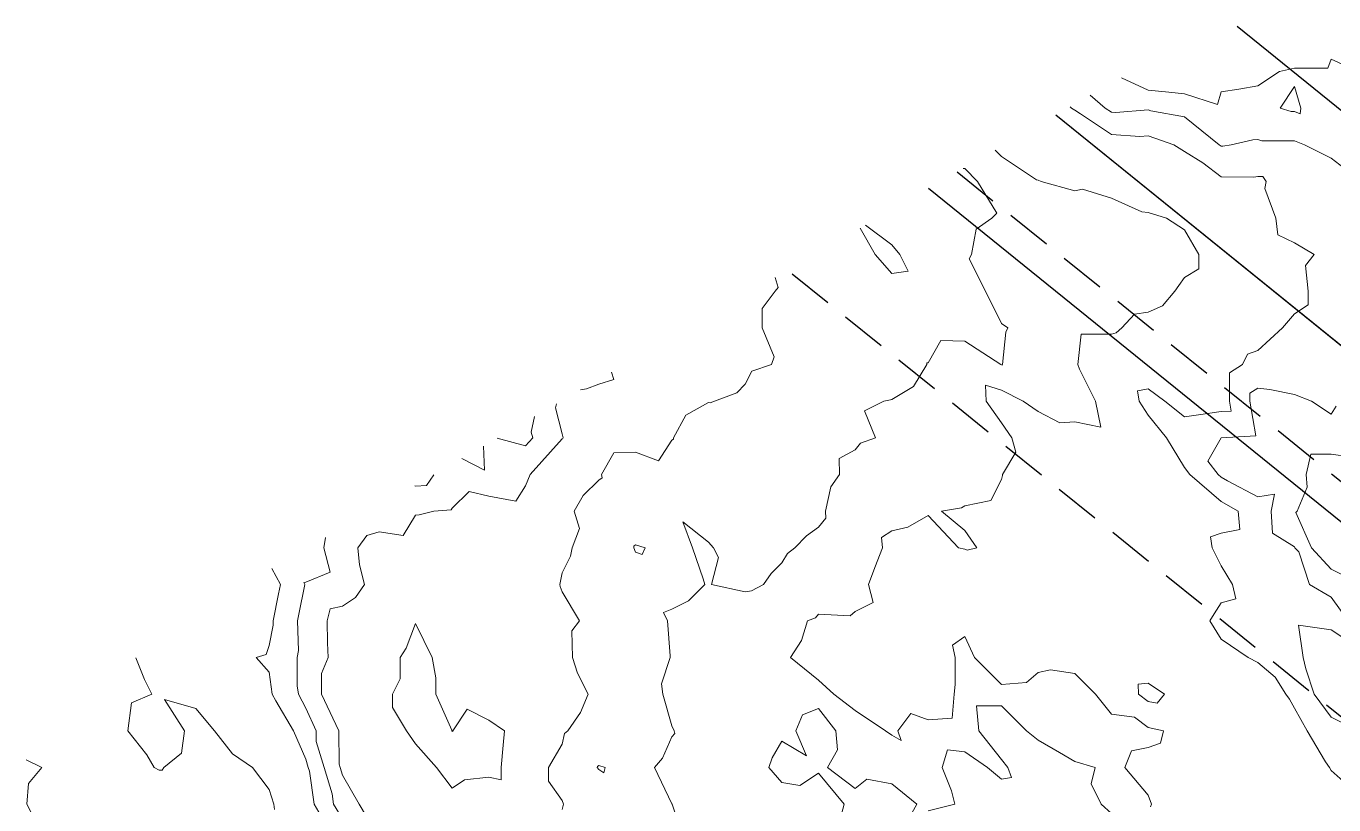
# Model space of a CAD drawing. Extents: x 528314 to 531043, y 6043383 to 6045203.
# Drawn here: x 528823.6 to 529180.7, y 6044221.2 to 6044433.8 of the extents above; entities that cross this region are included whole.
import ezdxf

# ---------------------------------------------------------------- set-up
doc = ezdxf.new("R2010")
doc.units = 0
doc.header["$LTSCALE"] = 5
doc.linetypes.add('foc-ACCESSROAD', pattern=[3.75, 2.5, -1.25])
for name, color, linetype in [('C-RW', 13, 'Continuous'), ('F-AR', 190, 'foc-ACCESSROAD'), ('F-RW', 190, 'Continuous')]:
    doc.layers.add(name, color=color, linetype=linetype)
doc.layers.add('C-TOPO-MAJR', color=7, linetype='Continuous', lineweight=15, true_color=0xd3aa5f)
doc.layers.add('C-TOPO-MINR', color=7, linetype='Continuous', lineweight=13, true_color=0xe9d5af)

msp = doc.modelspace()

# ---------------------------------------------------------------- linework, layer by layer
at = {"layer": 'C-RW', "flags": 128}
for points in [[(529154.308, 6044433.761), (529278.042, 6044333.764), (529340.87, 6044411.534), (529535.232, 6044254.444), (529472.41, 6044176.719), (529627.817, 6044051.138), (529942.109, 6043798.192)], [(529928.607, 6043744.91), (529596.445, 6044012.237), (529402.126, 6044169.263), (529464.951, 6044246.992), (529348.332, 6044341.247), (529285.506, 6044263.479), (529104.81, 6044409.509)]]:
    msp.add_lwpolyline(points, dxfattribs=at)
at = {"layer": 'C-TOPO-MAJR', "linetype": 'Continuous', "lineweight": 15, "flags": 128}
for points, elevation in [([(529079.534, 6044394.897), (529079.977, 6044394.868), (529083.452, 6044391.393), (529088.664, 6044382.706), (529087.352, 6044381.393), (529083.066, 6044378.304), (529081.726, 6044371.393), (529081.143, 6044370.227), (529085.56, 6044361.393), (529089.977, 6044352.56), (529091.726, 6044351.393), (529091.162, 6044350.208), (529090.217, 6044341.393), (529090.114, 6044341.256), (529089.977, 6044341.327), (529089.763, 6044341.393), (529079.977, 6044347.749), (529073.416, 6044347.954), (529069.977, 6044341.842), (529069.529, 6044341.842), (529069.543, 6044341.393), (529065.955, 6044335.415), (529059.977, 6044331.827), (529059.616, 6044331.754), (529057.812, 6044331.393), (529052.591, 6044328.779), (529055.544, 6044321.393), (529051.414, 6044319.956), (529049.977, 6044318.068), (529045.589, 6044315.781), (529045.697, 6044311.393), (529043.363, 6044308.007), (529041.897, 6044301.393), (529041.957, 6044299.413), (529039.977, 6044297.044), (529036.753, 6044294.617), (529033.543, 6044291.393), (529031.537, 6044289.833), (529029.977, 6044287.233), (529027.057, 6044284.313), (529024.972, 6044281.393), (529021.725, 6044279.645), (529019.977, 6044279.336), (529010.779, 6044281.393), (529012.696, 6044288.674), (529011.309, 6044291.393), (529009.977, 6044292.868), (529002.96, 6044298.41), (529005.623, 6044291.393), (529008.45, 6044282.92), (529008.959, 6044281.393), (529004.468, 6044276.902), (528999.977, 6044274.658), (528997.676, 6044273.694), (528998.754, 6044271.393), (528999.529, 6044261.841), (528999.487, 6044261.393), (528997.106, 6044254.264), (528997.517, 6044251.393), (528999.977, 6044242.797), (529000.538, 6044241.393), (529000.723, 6044240.647), (528999.977, 6044239.8), (528997.401, 6044233.969), (528995.24, 6044231.393), (528999.977, 6044221.515), (529000.007, 6044221.393), (529002.5, 6044213.917)], 2055), ([(528823.621, 6044233.494), (528827.895, 6044231.393), (528824.301, 6044227.069), (528823.821, 6044221.393), (528825.862, 6044217.279)], 2050), ([(528823.621, 6044233.494), (528827.895, 6044231.393), (528824.301, 6044227.069), (528823.821, 6044221.393), (528825.862, 6044217.279)], 2050)]:
    msp.add_lwpolyline(points, dxfattribs=dict(at, elevation=elevation))
at = {"layer": 'C-TOPO-MAJR', "linetype": 'Continuous', "lineweight": 15, "elevation": 2055, "flags": 128}
for points in [[(528991.868, 6044289.502), (528992.684, 6044291.393), (528989.977, 6044292.19), (528989.524, 6044291.846), (528989.607, 6044291.393), (528989.977, 6044290.136), (528991.868, 6044289.502)], [(528981.387, 6044229.983), (528981.74, 6044231.393), (528979.977, 6044231.969), (528979.66, 6044231.71), (528979.585, 6044231.393), (528979.977, 6044230.851), (528981.387, 6044229.983)]]:
    msp.add_lwpolyline(points, close=True, dxfattribs=at)
at = {"layer": 'C-TOPO-MINR', "linetype": 'Continuous', "lineweight": 13, "flags": 128}
for points, elevation in [([(529122.703, 6044419.672), (529129.977, 6044416.301), (529135.667, 6044415.703), (529139.977, 6044415.249), (529148.956, 6044412.414), (529149.977, 6044415.816), (529154.769, 6044416.601), (529159.977, 6044417.454), (529165.888, 6044421.393), (529169.977, 6044422.26), (529179.11, 6044422.26), (529179.977, 6044424.758), (529187.375, 6044421.393)], 2058), ([(529114.132, 6044414.899), (529118.276, 6044411.393), (529119.977, 6044410.264), (529121.193, 6044410.177), (529129.977, 6044410.918), (529130.711, 6044410.659), (529139.977, 6044409.003), (529149.434, 6044401.393), (529149.977, 6044400.986), (529150.389, 6044400.981), (529152.643, 6044401.393), (529158.636, 6044402.734), (529159.977, 6044402.803), (529161.049, 6044402.465), (529169.977, 6044402.465), (529172.663, 6044401.393), (529179.977, 6044397.736), (529188.269, 6044391.393)], 2057.5), ([(529108.691, 6044411.753), (529109.039, 6044411.393), (529109.977, 6044410.833), (529111.542, 6044409.828), (529119.977, 6044404.23), (529127.695, 6044403.675), (529129.977, 6044403.868), (529136.999, 6044401.393), (529139.977, 6044399.532), (529144.939, 6044396.431), (529149.977, 6044392.653), (529158.841, 6044392.529), (529159.977, 6044392.737), (529161.32, 6044392.737), (529162.216, 6044391.393), (529161.896, 6044389.474), (529164.834, 6044381.393), (529165.394, 6044376.81), (529169.977, 6044374.613), (529175.347, 6044371.393), (529172.961, 6044368.409), (529173.664, 6044361.393), (529173.664, 6044357.706), (529169.977, 6044355.251), (529166.669, 6044351.393), (529159.977, 6044345.188), (529157.108, 6044344.262), (529155.802, 6044341.393), (529152.215, 6044339.155), (529152.215, 6044331.393), (529152.667, 6044328.703), (529149.977, 6044328.538), (529143.725, 6044327.645), (529139.977, 6044327.11), (529134.525, 6044331.393), (529129.977, 6044334.729), (529127.143, 6044334.227), (529127.554, 6044331.393), (529129.977, 6044327.544), (529134.974, 6044321.393), (529139.977, 6044313.273), (529141.402, 6044311.393), (529149.977, 6044303.963), (529154.582, 6044301.393), (529155.032, 6044296.338), (529149.977, 6044295.32), (529146.99, 6044294.38), (529147.484, 6044291.393), (529149.977, 6044286.41), (529153.006, 6044281.393), (529153.972, 6044277.398), (529149.977, 6044276.377), (529148.059, 6044273.311), (529146.862, 6044271.393), (529149.977, 6044266.455), (529157.333, 6044261.393), (529159.977, 6044260.082), (529164.656, 6044256.072), (529167.581, 6044251.393), (529168.608, 6044250.025), (529169.977, 6044247.561), (529173.402, 6044241.393), (529178.416, 6044232.954), (529179.57, 6044231.393), (529179.977, 6044230.579), (529186.577, 6044224.793)], 2057), ([(529088.246, 6044399.933), (529089.977, 6044398.202), (529099.552, 6044391.818), (529099.977, 6044391.697), (529100.822, 6044391.393), (529109.977, 6044388.839), (529112.067, 6044389.303), (529119.977, 6044386.832), (529128.263, 6044383.107), (529129.977, 6044382.903), (529135.008, 6044381.393), (529139.977, 6044378.161), (529143.878, 6044371.393), (529143.878, 6044367.492), (529139.977, 6044365.15), (529138.412, 6044362.958), (529137.294, 6044361.393), (529133.917, 6044357.453), (529129.977, 6044355.703), (529126.257, 6044355.113), (529122.834, 6044351.393), (529121.32, 6044350.05), (529119.977, 6044349.649), (529111.721, 6044349.649), (529110.795, 6044341.393), (529111.286, 6044340.084), (529115.63, 6044331.393), (529117.042, 6044324.328), (529109.977, 6044325.74), (529105.853, 6044325.517), (529099.977, 6044328.578), (529095.847, 6044331.393), (529089.977, 6044334.43), (529085.574, 6044335.796), (529085.783, 6044331.393), (529089.977, 6044325.523), (529092.792, 6044321.393), (529093.866, 6044317.504), (529090.247, 6044311.393), (529090.223, 6044311.148), (529089.977, 6044310.043), (529087.091, 6044304.279), (529079.977, 6044302.855), (529079.079, 6044302.291), (529073.593, 6044301.393), (529079.977, 6044296.073), (529083.192, 6044291.393), (529080.619, 6044290.751), (529079.977, 6044291.015), (529078.232, 6044291.393), (529069.977, 6044300.195), (529064.401, 6044296.969), (529059.977, 6044295.978), (529057.237, 6044294.133), (529057.424, 6044291.393), (529055.393, 6044285.977), (529053.675, 6044281.393), (529054.909, 6044276.461), (529049.977, 6044273.997), (529048.595, 6044272.775), (529039.977, 6044273.272), (529039.142, 6044272.228), (529036.971, 6044271.393), (529035.303, 6044266.067), (529032.308, 6044261.393), (529039.977, 6044255.259), (529044.187, 6044251.393), (529049.977, 6044246.961), (529058.326, 6044241.393), (529059.977, 6044240.197), (529062.597, 6044238.773), (529061.627, 6044241.393), (529065.205, 6044246.165), (529069.977, 6044244.43), (529076.465, 6044244.905), (529077.066, 6044251.393), (529077.313, 6044254.057), (529077.313, 6044261.393), (529076.554, 6044264.816), (529079.977, 6044267.109), (529082.598, 6044261.393), (529089.977, 6044254.014), (529096.788, 6044254.582), (529099.977, 6044257.316), (529103.326, 6044258.044), (529109.977, 6044257.062), (529115.645, 6044251.393), (529119.977, 6044245.98), (529126.266, 6044245.104), (529129.977, 6044242.306), (529134.237, 6044241.393), (529133.347, 6044238.023), (529129.977, 6044236.816), (529125.456, 6044235.914), (529123.68, 6044231.393), (529129.977, 6044223.823), (529130.949, 6044221.393), (529130.671, 6044220.699)], 2056), ([(529079.534, 6044394.897), (529079.977, 6044394.868), (529083.452, 6044391.393), (529088.664, 6044382.706), (529087.352, 6044381.393), (529083.066, 6044378.304), (529081.726, 6044371.393), (529081.143, 6044370.227), (529085.56, 6044361.393), (529089.977, 6044352.56), (529091.726, 6044351.393), (529091.162, 6044350.208), (529090.217, 6044341.393), (529090.114, 6044341.256), (529089.977, 6044341.327), (529089.763, 6044341.393), (529079.977, 6044347.749), (529073.416, 6044347.954), (529069.977, 6044341.842), (529069.529, 6044341.842), (529069.543, 6044341.393), (529065.955, 6044335.415), (529059.977, 6044331.827), (529059.616, 6044331.754), (529057.812, 6044331.393), (529052.591, 6044328.779), (529055.544, 6044321.393), (529051.414, 6044319.956), (529049.977, 6044318.068), (529045.589, 6044315.781), (529045.697, 6044311.393), (529043.363, 6044308.007), (529041.897, 6044301.393), (529041.957, 6044299.413), (529039.977, 6044297.044), (529036.753, 6044294.617), (529033.543, 6044291.393), (529031.537, 6044289.833), (529029.977, 6044287.233), (529027.057, 6044284.313), (529024.972, 6044281.393), (529021.725, 6044279.645), (529019.977, 6044279.336), (529010.779, 6044281.393), (529012.696, 6044288.674), (529011.309, 6044291.393), (529009.977, 6044292.868), (529002.96, 6044298.41), (529005.623, 6044291.393), (529008.45, 6044282.92), (529008.959, 6044281.393), (529004.468, 6044276.902), (528999.977, 6044274.658), (528997.676, 6044273.694), (528998.754, 6044271.393), (528999.529, 6044261.841), (528999.487, 6044261.393), (528997.106, 6044254.264), (528997.517, 6044251.393), (528999.977, 6044242.797), (529000.538, 6044241.393), (529000.723, 6044240.647), (528999.977, 6044239.8), (528997.401, 6044233.969), (528995.24, 6044231.393), (528999.977, 6044221.515), (529000.007, 6044221.393), (529002.5, 6044213.917)], 2055), ([(529052.782, 6044379.431), (529059.977, 6044374.082), (529062.238, 6044371.393), (529064.499, 6044366.871), (529059.977, 6044366.224), (529055.454, 6044371.393), (529051.354, 6044378.605)], 2054), ([(529028.115, 6044365.17), (529028.936, 6044362.434), (529028.155, 6044361.393), (529024.649, 6044356.721), (529024.649, 6044351.393), (529027.907, 6044343.463), (529027.132, 6044341.393), (529021.766, 6044339.604), (529019.977, 6044336.028), (529017.719, 6044333.651), (529011.596, 6044331.393), (529010.413, 6044330.957), (529009.977, 6044330.995), (529003.805, 6044327.565), (529000.375, 6044321.393), (529000.384, 6044320.986), (528999.977, 6044320.776), (528996.29, 6044315.08), (528989.977, 6044317.517), (528984.097, 6044317.273), (528980.769, 6044311.393), (528980.882, 6044310.488), (528979.977, 6044309.808), (528975.769, 6044305.601), (528973.244, 6044301.393), (528974.713, 6044296.657), (528972.719, 6044291.393), (528972.263, 6044289.107), (528969.977, 6044284.532), (528969.311, 6044281.393), (528969.427, 6044280.844), (528969.977, 6044279.302), (528974.72, 6044271.393), (528972.663, 6044268.707), (528972.802, 6044261.393), (528974.214, 6044257.156), (528977.094, 6044251.393), (528975.002, 6044246.368), (528971.519, 6044241.393), (528970.67, 6044240.7), (528969.977, 6044237.763), (528966.292, 6044231.393), (528966.292, 6044227.708), (528969.977, 6044222.374), (528970.344, 6044221.393), (528969.977, 6044219.922)], 2054), ([(528983.429, 6044339.336), (528984.073, 6044337.297), (528979.977, 6044336.069), (528976.637, 6044334.733), (528974.99, 6044334.458)], 2053), ([(529181.343, 6044330.027), (529179.977, 6044327.833), (529174.637, 6044331.393), (529169.977, 6044333.258), (529163.196, 6044334.613), (529159.977, 6044334.906), (529157.814, 6044333.556), (529157.814, 6044331.393), (529159.396, 6044321.974), (529149.977, 6044321.395), (529149.975, 6044321.395), (529149.961, 6044321.393), (529146.326, 6044315.044), (529149.094, 6044311.393), (529149.977, 6044310.628), (529151.707, 6044309.663), (529159.977, 6044305.31), (529164.547, 6044305.963), (529163.633, 6044301.393), (529163.933, 6044295.349), (529169.977, 6044291.628), (529170.081, 6044291.393), (529171.12, 6044290.25), (529174.066, 6044281.393), (529179.977, 6044277.848), (529184.671, 6044271.393)], 2057.5), ([(528968.419, 6044330.659), (528968.201, 6044329.617), (528969.977, 6044322.48), (528970.303, 6044321.393), (528970.148, 6044321.222), (528969.977, 6044321.099), (528961.23, 6044311.393), (528959.977, 6044308.319), (528957.312, 6044304.058), (528949.977, 6044305.433), (528944.59, 6044306.78), (528939.977, 6044302.167), (528939.666, 6044301.704), (528934.97, 6044301.393), (528930.969, 6044300.401), (528929.977, 6044300.307), (528926.603, 6044294.767), (528919.977, 6044295.767), (528916.617, 6044294.753), (528914.175, 6044291.393), (528914.642, 6044286.728), (528915.976, 6044281.393), (528913.576, 6044277.794), (528909.977, 6044275.394), (528906.651, 6044274.719), (528905.779, 6044271.393), (528905.917, 6044265.453), (528906.11, 6044261.393), (528904.278, 6044257.092), (528904.278, 6044251.393), (528908.218, 6044243.152), (528909.025, 6044241.393), (528909.068, 6044232.302), (528909.344, 6044231.393), (528909.977, 6044229.309), (528914.594, 6044221.393), (528919.977, 6044212.164)], 2053), ([(528962.447, 6044327.207), (528961.56, 6044322.976), (528961.953, 6044321.393), (528959.977, 6044319.196), (528952.275, 6044321.326)], 2052.5), ([(528948.52, 6044319.155), (528948.77, 6044312.6), (528942.612, 6044315.74)], 2052.5), ([(529185.191, 6044316.179), (529179.977, 6044316.899), (529174.471, 6044316.899), (529173.144, 6044311.393), (529173.461, 6044307.909), (529170.669, 6044301.393), (529170.372, 6044300.998), (529174.626, 6044291.393), (529179.977, 6044285.507), (529188.307, 6044281.393)], 2058), ([(528934.902, 6044311.282), (528932.967, 6044308.403), (528929.977, 6044308.205), (528929.731, 6044308.292)], 2052.5), ([(528905.377, 6044294.213), (528904.882, 6044291.393), (528906.636, 6044284.734), (528899.977, 6044282.004), (528899.454, 6044281.916), (528899.735, 6044281.393), (528898.108, 6044273.262), (528897.735, 6044271.393), (528898.035, 6044263.335), (528897.64, 6044261.393), (528897.64, 6044253.73), (528897.974, 6044251.393), (528899.977, 6044247.602), (528902.824, 6044241.393), (528902.838, 6044238.532), (528905.006, 6044231.393), (528907.199, 6044224.171), (528907.592, 6044221.393), (528909.977, 6044217.339)], 2052.5), ([(528890.731, 6044285.746), (528893.068, 6044281.393), (528892.553, 6044278.817), (528891.068, 6044271.393), (528891.11, 6044270.26), (528889.977, 6044264.682), (528889.136, 6044262.235), (528886.387, 6044261.393), (528889.977, 6044257.381), (528890.832, 6044251.393), (528891.789, 6044249.581), (528896.597, 6044241.393), (528899.977, 6044233.67), (528900.668, 6044231.393), (528900.97, 6044230.4), (528902.243, 6044221.393), (528905.481, 6044215.889)], 2052), ([(529187.007, 6044264.363), (529179.977, 6044268.937), (529171.078, 6044270.292), (529172.348, 6044261.393), (529173.06, 6044258.31), (529175.366, 6044251.393), (529179.977, 6044245.106), (529187.473, 6044241.393)], 2057.5), ([(528853.595, 6044261.347), (528855.975, 6044255.395), (528857.976, 6044251.393), (528852.355, 6044249.015), (528851.432, 6044241.393), (528856.531, 6044234.839), (528858.599, 6044231.393), (528859.977, 6044230.671), (528860.736, 6044230.634), (528861.18, 6044231.393), (528866.019, 6044235.351), (528866.827, 6044241.393), (528861.428, 6044249.942), (528869.977, 6044247.47), (528875.028, 6044241.393), (528879.977, 6044235.095), (528885.422, 6044231.393), (528889.977, 6044225.355), (528891.219, 6044221.393), (528891.467, 6044219.903)], 2051), ([(529062.825, 6044214.241), (529066.797, 6044221.393), (529059.977, 6044226.974), (529053.156, 6044228.214), (529049.977, 6044225.669), (529042.415, 6044231.393), (529045.151, 6044236.219), (529044.764, 6044241.393), (529039.977, 6044247.528), (529035.594, 6044245.776), (529033.843, 6044241.393), (529036.746, 6044234.624), (529029.977, 6044238.574), (529027.366, 6044234.004), (529026.46, 6044231.393), (529029.977, 6044227.29), (529034.9, 6044226.47), (529039.977, 6044229.855), (529047.014, 6044221.393), (529045.878, 6044217.295)], 2056), ([(529119.977, 6044218.865), (529117.195, 6044221.393), (529114.415, 6044226.955), (529115.525, 6044231.393), (529109.977, 6044232.992), (529105.839, 6044235.531), (529099.977, 6044238.819), (529096.832, 6044241.393), (529089.977, 6044248.248), (529083.122, 6044248.248), (529083.745, 6044241.393), (529089.977, 6044233.585), (529091.726, 6044231.393), (529092.727, 6044228.643), (529089.977, 6044228.186), (529086.127, 6044231.393), (529079.977, 6044235.651), (529075.184, 6044236.186), (529073.747, 6044231.393), (529076.314, 6044225.056), (529077.245, 6044221.393), (529069.977, 6044219.605)], 2056)]:
    msp.add_lwpolyline(points, dxfattribs=dict(at, elevation=elevation))
for points, elevation in [([(529171.665, 6044411.393), (529169.977, 6044417.305), (529166.038, 6044411.393), (529169.033, 6044410.45), (529169.977, 6044410.45), (529171.547, 6044409.823), (529171.665, 6044411.393)], 2058), ([(528991.868, 6044289.502), (528992.684, 6044291.393), (528989.977, 6044292.19), (528989.524, 6044291.846), (528989.607, 6044291.393), (528989.977, 6044290.136), (528991.868, 6044289.502)], 2055), ([(528953.872, 6044237.498), (528954.203, 6044241.393), (528949.977, 6044244.352), (528944.061, 6044247.309), (528940.113, 6044241.393), (528940.147, 6044241.223), (528939.977, 6044241.273), (528939.818, 6044241.393), (528939.818, 6044241.552), (528935.514, 6044251.393), (528935.514, 6044255.856), (528934.52, 6044261.393), (528929.977, 6044270.663), (528927.372, 6044263.998), (528925.752, 6044261.393), (528925.752, 6044255.618), (528923.641, 6044251.393), (528923.641, 6044247.729), (528927.442, 6044241.393), (528929.977, 6044237.81), (528935.72, 6044231.393), (528939.977, 6044225.785), (528943.341, 6044228.029), (528949.977, 6044228.767), (528953.353, 6044228.017), (528953.353, 6044231.393), (528953.872, 6044237.498)], 2054), ([(529132.451, 6044248.919), (529134.513, 6044251.393), (529129.977, 6044254.418), (529127.27, 6044254.1), (529127.398, 6044251.393), (529129.977, 6044249.449), (529132.451, 6044248.919)], 2057), ([(528981.387, 6044229.983), (528981.74, 6044231.393), (528979.977, 6044231.969), (528979.66, 6044231.71), (528979.585, 6044231.393), (528979.977, 6044230.851), (528981.387, 6044229.983)], 2055)]:
    msp.add_lwpolyline(points, close=True, dxfattribs=dict(at, elevation=elevation))
at = {"layer": 'F-AR', "flags": 128}
for points in [[(529077.9, 6044393.952), (529490.987, 6044060.946), (529916.601, 6043717.856)], [(529889.155, 6043675.75), (529031.497, 6044367.126)]]:
    msp.add_lwpolyline(points, dxfattribs=at)
at = {"layer": 'F-RW'}
for points in [[(529104.826, 6044409.518), (529285.492, 6044263.52), (529312.046, 6044242.062), (529402.128, 6044169.266), (529535.731, 6044061.3), (529596.445, 6044012.237), (529928.612, 6043744.925)], [(529912.323, 6043709.93), (529568.352, 6043986.749), (529476.613, 6044060.885), (529278.3, 6044221.143), (529250.032, 6044243.986), (529070.063, 6044389.421)]]:
    msp.add_lwpolyline(points, dxfattribs=at)

doc.saveas('drawing.dxf')
